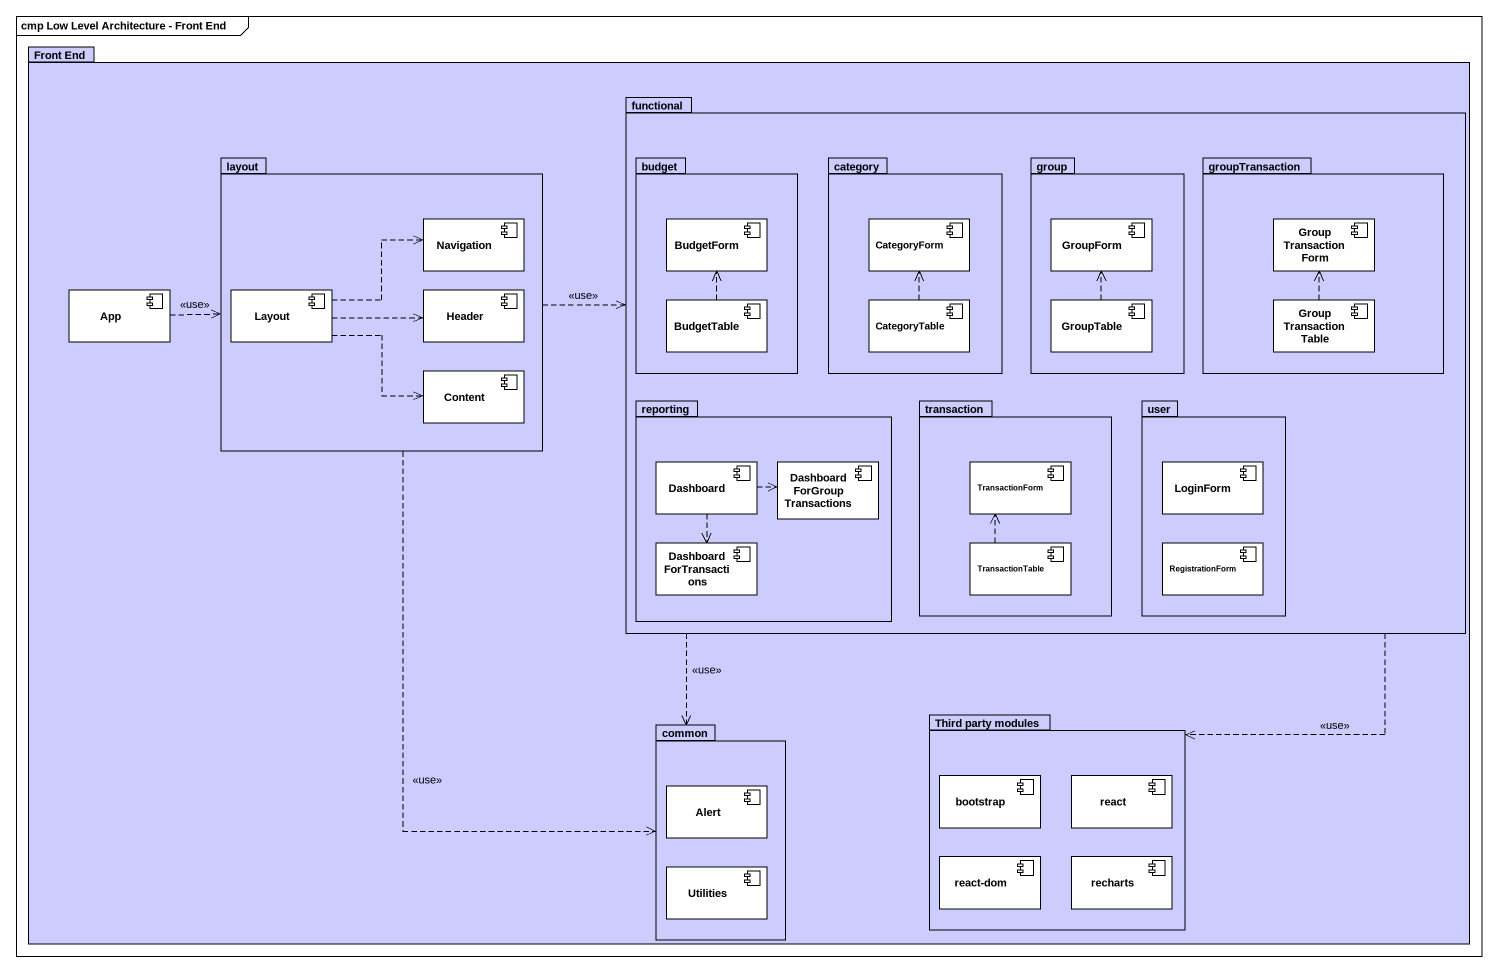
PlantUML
@startuml
mainframe cmp Low Level Architecture - Front End
package "Front End" as Front_End #CCCCFF {
  package functional #CCCCFF {
    package budget #CCCCFF {
      component BudgetForm
      component BudgetTable
    }
    package category #CCCCFF {
      component CategoryForm
      component CategoryTable
    }
    package "group" as group_ #CCCCFF {
      component GroupForm
      component GroupTable
    }
    package groupTransaction #CCCCFF {
      component GroupTransactionForm
      component GroupTransactionTable
    }
    package reporting #CCCCFF {
      component Dashboard
      component "DashboardForGroupTransactions" as DashboardForGroupTransaction
      component DashboardForTransactions
    }
    package transaction #CCCCFF {
      component TransactionForm
      component TransactionTable
    }
    package user #CCCCFF {
      component LoginForm
      component RegistrationForm
    }
  }
  package layout #CCCCFF {
    component Navigation
    component Layout
    component "Header" as Header_
    component Content
  }
  component App
  package common #CCCCFF {
    component Alert
    component Utilities
  }
  package "Third party modules" as Third_party_modules #CCCCFF {
    component bootstrap
    component react
    component "react-dom" as react_dom
    component recharts
  }
}
functional ..> common : <<use>>
functional ..> Third_party_modules : <<use>>
layout .right.> functional : <<use>>
layout ..> common : <<use>>
App .right.> layout : <<use>>
Layout .right.> Navigation
Layout .right.> Header_
Layout .right.> Content
BudgetTable .up.> BudgetForm
CategoryTable .up.> CategoryForm
GroupTable .up.> GroupForm
GroupTransactionTable .up.> GroupTransactionForm
Dashboard .right.> DashboardForGroupTransaction
Dashboard ..> DashboardForTransactions
TransactionTable .up.> TransactionForm
@enduml
